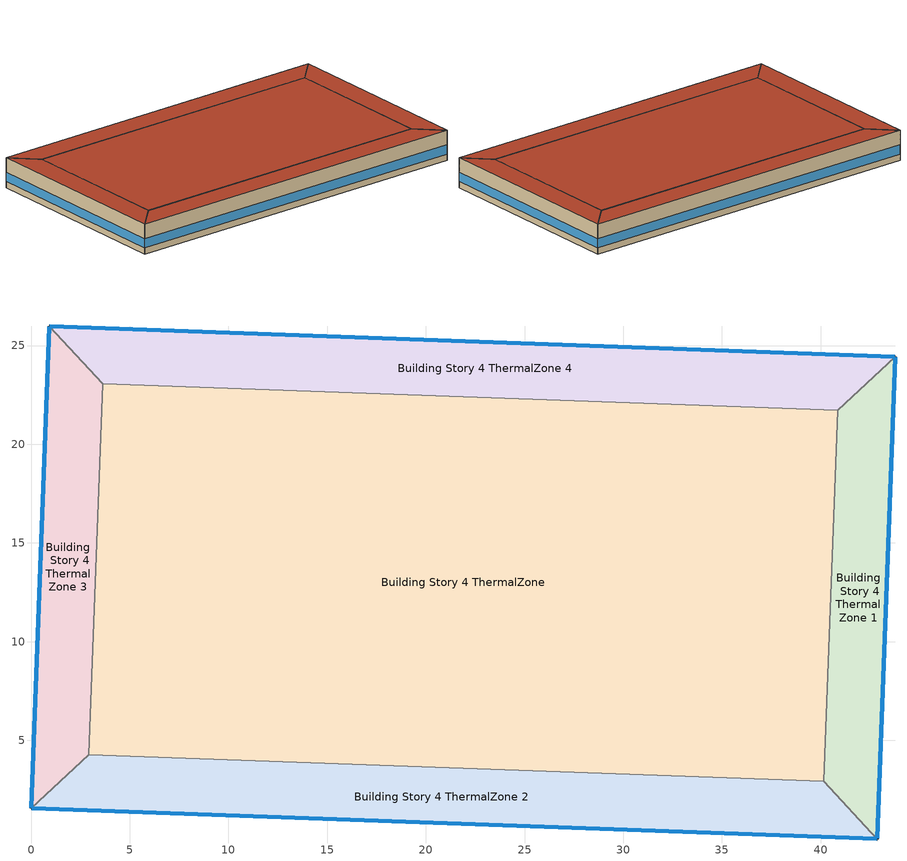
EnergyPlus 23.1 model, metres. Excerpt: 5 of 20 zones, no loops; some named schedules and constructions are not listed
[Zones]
Building Story 4 ThermalZone
 floor adiabatic (Typical Interior Ceiling): 40.86,21.71 40.15,2.93 2.93,4.28 3.64,23.06 z10.8
 wall adiabatic (Typical Interior Wall): 40.15,2.93 40.86,21.71 3.64,23.06 2.93,4.28 40.15,2.93 z10.8:14.4
 roof outside (Typical IEAD Roof - Highly Reflective R-25.64): 3.64,23.06 2.93,4.28 40.15,2.93 40.86,21.71 z14.4
Building Story 4 ThermalZone 1
 floor adiabatic (Typical Interior Ceiling): 43.79,24.43 42.87,0 40.15,2.93 40.86,21.71 z10.8
 wall outside (Typical Insulated Steel Framed Exterior Wall R-12.99): 42.87,0 43.79,24.43 z10.8:14.4
 wall adiabatic (Typical Interior Wall): 43.79,24.43 40.86,21.71 40.15,2.93 42.87,0 z10.8:14.4
 window (U 0.55 SHGC 0.25): 42.87,0.03 43.79,24.41 z11.56:12.64
 roof outside (Typical IEAD Roof - Highly Reflective R-25.64): 40.86,21.71 40.15,2.93 42.87,0 43.79,24.43 z14.4
Building Story 4 ThermalZone 2
 floor adiabatic (Typical Interior Floor): 42.87,0 0,1.55 2.93,4.28 40.15,2.93 z10.8
 wall outside (Typical Insulated Steel Framed Exterior Wall R-12.99): 0,1.55 42.87,0 z10.8:14.4
 wall adiabatic (Typical Interior Wall): 42.87,0 40.15,2.93 2.93,4.28 0,1.55 z10.8:14.4
 window (U 0.55 SHGC 0.25): 0.03,1.55 42.85,0 z11.56:12.64
 roof outside (Typical IEAD Roof - Highly Reflective R-25.64): 40.15,2.93 2.93,4.28 0,1.55 42.87,0 z14.4
Building Story 4 ThermalZone 3
 floor adiabatic (Typical Interior Floor): 0,1.55 0.92,25.99 3.64,23.06 2.93,4.28 z10.8
 wall outside (Typical Insulated Steel Framed Exterior Wall R-12.99): 0.92,25.99 0,1.55 z10.8:14.4
 wall adiabatic (Typical Interior Wall): 0,1.55 2.93,4.28 3.64,23.06 0.92,25.99 z10.8:14.4
 window (U 0.55 SHGC 0.25): 0.92,25.96 0,1.58 z11.56:12.64
 roof outside (Typical IEAD Roof - Highly Reflective R-25.64): 2.93,4.28 3.64,23.06 0.92,25.99 0,1.55 z14.4
Building Story 4 ThermalZone 4
 floor adiabatic (Typical Interior Floor): 0.92,25.99 43.79,24.43 40.86,21.71 3.64,23.06 z10.8
 wall outside (Typical Insulated Steel Framed Exterior Wall R-12.99): 43.79,24.43 0.92,25.99 z10.8:14.4
 wall adiabatic (Typical Interior Wall): 0.92,25.99 3.64,23.06 40.86,21.71 43.79,24.43 z10.8:14.4
 window (U 0.55 SHGC 0.25): 43.77,24.43 0.95,25.99 z11.56:12.64
 roof outside (Typical IEAD Roof - Highly Reflective R-25.64): 3.64,23.06 40.86,21.71 43.79,24.43 0.92,25.99 z14.4
[SpaceList]
Story Ground Blended Space Type: Building Story 1 Space, Building Story 1 Space 2, Building Story 1 Space 4, Building Story 1 Space 1, Building Story 1 Space 3
Story Mid Blended Space Type: Building Story 2 Space, Building Story 2 Space 1, Building Story 2 Space 4, Building Story 2 Space 3, Building Story 2 Space 2
Story Mid2 Blended Space Type: Building Story 3 Space 3, Building Story 3 Space 1, Building Story 3 Space 2, Building Story 3 Space 4, Building Story 3 Space
[Lights] Design Level Calculation Method=Watts/Area; Return Air Fraction=0; Fraction Visible=0.2; Fraction Replaceable=1
Name | Zone or ZoneList or Space or SpaceList | Schedule | Watts per Zone Floor Area {W/m2} | Fraction Radiant
Office OfficeLarge Data Center Lights 1 | Story Ground Blended Space Type | OfficeLarge BLDG_LIGHT_SCH_2013 | 0.132749 | 0.7
Office OfficeLarge Main Data Center Lights 1 | Story Ground Blended Space Type | OfficeLarge BLDG_LIGHT_SCH_2013 | 0.238666 | 0.7
SecondarySchool Auditorium Lights 1 | Story Ground Blended Space Type | SchoolSecondary BLDG_LIGHT_SCH_2013 | 0.820262 | 0.37
SecondarySchool Cafeteria Lights 1 | Story Ground Blended Space Type | SchoolSecondary BLDG_LIGHT_SCH_2013 | 0.535655 | 0.37
SecondarySchool ComputerRoom Lights 1 | Story Ground Blended Space Type | SchoolSecondary BLDG_LIGHT_CLASSROOM_SCH_2013 | 1.56003 | 0.37
SecondarySchool Gym Lights 1 | Story Ground Blended Space Type | SchoolSecondary BLDG_LIGHT_GYM_SCH_2013 | 1.52954 | 0.37
SecondarySchool Kitchen Lights 1 | Story Ground Blended Space Type | SchoolSecondary BLDG_LIGHT_SCH_2013 | 0.343842 | 0.37
SecondarySchool Library Lights 1 | Story Ground Blended Space Type | SchoolSecondary BLDG_LIGHT_LIBRARY_SCH_2013 | 1.31882 | 0.37
SecondarySchool Lobby Lights 1 | Story Ground Blended Space Type | SchoolSecondary BLDG_LIGHT_LOBBYFLR1_SCH_2013 | 0.497551 | 0.37
SecondarySchool Mechanical Lights 1 | Story Ground Blended Space Type | SchoolSecondary BLDG_LIGHT_MECHANICAL_SCH_2013 | 0.378666 | 0.37
SecondarySchool Office Lights 1 | Story Ground Blended Space Type | SchoolSecondary BLDG_LIGHT_OFFICE_SCH_2013 | 1.55706 | 0.37
SecondarySchool Restroom Lights 1 | Story Ground Blended Space Type | SchoolSecondary BLDG_LIGHT_BATH_SCH_2013 | 0.541778 | 0.37
SecondarySchool Classroom Lights 1 | Story Mid Blended Space Type | SchoolSecondary BLDG_LIGHT_CLASSROOM_SCH_2013 | 6.28069 | 0.37
SecondarySchool Corridor Lights 1 | Story Mid Blended Space Type | SchoolSecondary BLDG_LIGHT_CORRIDOR_SCH_2013 | 2.35688 | 0.37
SecondarySchool Gym Lights 2 | Story Mid Blended Space Type | SchoolSecondary BLDG_LIGHT_GYM_SCH_2013 | 1.53202 | 0.37
Office WholeBuilding - Lg Office Lights 1 | Story Mid2 Blended Space Type | OfficeLarge BLDG_LIGHT_SCH_2013 | 4.92443 | 0.7
SecondarySchool Classroom Lights 2 | Story Mid2 Blended Space Type | SchoolSecondary BLDG_LIGHT_CLASSROOM_SCH_2013 | 3.46067 | 0.37
SecondarySchool Corridor Lights 2 | Story Mid2 Blended Space Type | SchoolSecondary BLDG_LIGHT_CORRIDOR_SCH_2013 | 1.29865 | 0.37
[People] Number of People Calculation Method=People/Area; Fraction Radiant=0.3; Enable ASHRAE 55 Comfort Warnings=Yes; Mean Radiant Temperature Calculation Type=ZoneAveraged; Work Efficiency Schedule=Work Efficiency Schedule; Clothing Insulation Schedule=Clothing Schedule; Air Velocity Schedule=Air Velocity Schedule; Thermal Comfort Model 1 Type=Fanger
Name | Zone or ZoneList or Space or SpaceList | Number of People Schedule | People per Floor Area {person/m2} | Activity Level Schedule
SecondarySchool Auditorium People 1 | Story Ground Blended Space Type | SchoolSecondary BLDG_OCC_SCH_Auditorium | 0.1953 | SchoolSecondary ACTIVITY_SCH
SecondarySchool Cafeteria People 1 | Story Ground Blended Space Type | SchoolSecondary BLDG_OCC_SCH_Cafeteria | 0.0824085 | SchoolSecondary ACTIVITY_SCH
SecondarySchool ComputerRoom People 1 | Story Ground Blended Space Type | SchoolSecondary BLDG_OCC_SCH_Extend | 0.044033 | SchoolSecondary ACTIVITY_SCH
SecondarySchool Gym People 1 | Story Ground Blended Space Type | SchoolSecondary BLDG_OCC_SCH_Gym | 0.063731 | SchoolSecondary ACTIVITY_SCH
SecondarySchool Kitchen People 1 | Story Ground Blended Space Type | SchoolSecondary BLDG_OCC_SCH | 0.00432787 | SchoolSecondary ACTIVITY_SCH
SecondarySchool Library People 1 | Story Ground Blended Space Type | SchoolSecondary BLDG_OCC_SCH | 0.0110825 | SchoolSecondary ACTIVITY_SCH
SecondarySchool Office People 1 | Story Ground Blended Space Type | SchoolSecondary BLDG_OCC_SCH_Offices | 0.00701376 | SchoolSecondary ACTIVITY_SCH
SecondarySchool Classroom People 1 | Story Mid Blended Space Type | SchoolSecondary BLDG_OCC_SCH | 0.177277 | SchoolSecondary ACTIVITY_SCH
SecondarySchool Gym People 2 | Story Mid Blended Space Type | SchoolSecondary BLDG_OCC_SCH_Gym | 0.0638343 | SchoolSecondary ACTIVITY_SCH
Office WholeBuilding - Lg Office People 1 | Story Mid2 Blended Space Type | OfficeLarge BLDG_OCC_SCH | 0.030027 | OfficeLarge ACTIVITY_SCH
SecondarySchool Classroom People 2 | Story Mid2 Blended Space Type | SchoolSecondary BLDG_OCC_SCH | 0.0976802 | SchoolSecondary ACTIVITY_SCH
[ElectricEquipment] Design Level Calculation Method=Watts/Area
Name | Zone or ZoneList or Space or SpaceList | Schedule | Watts per Zone Floor Area {W/m2} | Fraction Radiant | Fraction Latent | Fraction Lost
2 Elevator Fans | Story Ground Blended Space Type | Elevator Schedule 3 | 0.0590257 | 0.5
2 Elevator Lift Motors | Story Ground Blended Space Type | Elevator Schedule 1 | 30.6115 | 0 | 0 | 1
2 Elevator Lights | Story Ground Blended Space Type | Elevator Schedule 2 | 0.0616779 | 0.5
Office OfficeLarge Data Center Elec Equip 1 | Story Ground Blended Space Type | DataCenter_EQUIP_SCH | 3.23778 | 0.5 | 0 | 0
Office OfficeLarge Main Data Center Elec Equip 1 | Story Ground Blended Space Type | DataCenter_EQUIP_SCH | 13.0975 | 0.5 | 0 | 0
SecondarySchool Auditorium Elec Equip 1 | Story Ground Blended Space Type | SchoolSecondary BLDG_EQUIP_SCH_2013 | 0.598921 | 0.5 | 0 | 0
SecondarySchool Cafeteria Elec Equip 1 | Story Ground Blended Space Type | SchoolSecondary KITCHEN_ELEC_EQUIP_SCH | 5.89221 | 0.5 | 0 | 0
SecondarySchool ComputerRoom Elec Equip 1 | Story Ground Blended Space Type | SchoolSecondary BLDG_EQUIP_SCH_2013 | 2.33752 | 0.5 | 0 | 0
SecondarySchool Gym Elec Equip 1 | Story Ground Blended Space Type | SchoolSecondary BLDG_EQUIP_SCH_2013 | 0.977208 | 0.5 | 0 | 0
SecondarySchool Kitchen Elec Equip 1 | Story Ground Blended Space Type | SchoolSecondary KITCHEN_ELEC_EQUIP_SCH | 5.86805 | 0.3 | 0.25 | 0.2
SecondarySchool Library Elec Equip 1 | Story Ground Blended Space Type | SchoolSecondary BLDG_EQUIP_SCH_2013 | 1.03067 | 0.5 | 0 | 0
SecondarySchool Lobby Elec Equip 1; SecondarySchool Restroom Elec Equip 1 | Story Ground Blended Space Type | SchoolSecondary BLDG_EQUIP_SCH_2013 | 0.204549 | 0.5 | 0 | 0
SecondarySchool Mechanical Elec Equip 1 | Story Ground Blended Space Type | SchoolSecondary BLDG_EQUIP_SCH_2013 | 0.333587 | 0.5 | 0 | 0
SecondarySchool Office Elec Equip 1 | Story Ground Blended Space Type | SchoolSecondary BLDG_EQUIP_SCH_2013 | 1.40275 | 0.5 | 0 | 0
SecondarySchool Classroom Elec Equip 1 | Story Mid Blended Space Type | SchoolSecondary BLDG_EQUIP_SCH_2013 | 4.70545 | 0.5 | 0 | 0
SecondarySchool Corridor Elec Equip 1 | Story Mid Blended Space Type | SchoolSecondary BLDG_EQUIP_SCH_2013 | 1.32128 | 0.5 | 0 | 0
SecondarySchool Gym Elec Equip 2 | Story Mid Blended Space Type | SchoolSecondary BLDG_EQUIP_SCH_2013 | 0.978793 | 0.5 | 0 | 0
Office WholeBuilding - Lg Office Elec Equip 1 | Story Mid2 Blended Space Type | OfficeLarge BLDG_EQUIP_SCH | 4.50246 | 0.5 | 0 | 0
SecondarySchool Classroom Elec Equip 2 | Story Mid2 Blended Space Type | SchoolSecondary BLDG_EQUIP_SCH_2013 | 2.59271 | 0.5 | 0 | 0
SecondarySchool Corridor Elec Equip 2 | Story Mid2 Blended Space Type | SchoolSecondary BLDG_EQUIP_SCH_2013 | 0.728029 | 0.5 | 0 | 0
[GasEquipment]
SecondarySchool Kitchen Gas Equip 1: Zone or ZoneList or Space or SpaceList=Story Ground Blended Space Type; Schedule=SchoolSecondary KITCHEN_GAS_EQUIP_SCH; Design Level Calculation Method=Watts/Area; Power per Zone Floor Area {W/m2}=44.3139; Fraction Latent=0.1; Fraction Radiant=0.2; Fraction Lost=0.7
[ZoneInfiltration:DesignFlowRate] Schedule=Always On Discrete; Design Flow Rate Calculation Method=Flow/ExteriorArea; Constant Term Coefficient=0; Temperature Term Coefficient=0; Velocity Term Coefficient=0.224; Velocity Squared Term Coefficient=0
Name | Zone or ZoneList or Space or SpaceList | Flow Rate per Exterior Surface Area {m3/s-m2}
SecondarySchool Auditorium A  - Story Ground Infiltration; SecondarySchool Auditorium C  - Story Ground Infiltration | Story Ground Blended Space Type | 2.06687e-05
SecondarySchool Cafeteria A  - Story Ground Infiltration; SecondarySchool Cafeteria C  - Story Ground Infiltration | Story Ground Blended Space Type | 1.3082e-05
SecondarySchool ComputerRoom A  - Story Ground Infiltration; SecondarySchool ComputerRoom C  - Story Ground Infiltration | Story Ground Blended Space Type | 1.99715e-05
SecondarySchool Gym A  - Story Ground Infiltration; SecondarySchool Gym C  - Story Ground Infiltration | Story Ground Blended Space Type | 1.40284e-05
SecondarySchool Gym A end_a - Story Ground Infiltration; SecondarySchool Gym C end_a - Story Ground Infiltration | Story Ground Blended Space Type | 3.93898e-05
SecondarySchool Gym B end_a - Story Ground Infiltration; SecondarySchool Office B  - Story Ground Infiltration | Story Ground Blended Space Type | 7.45249e-05
SecondarySchool Kitchen A  - Story Ground Infiltration; SecondarySchool Kitchen C  - Story Ground Infiltration | Story Ground Blended Space Type | 4.51102e-06
SecondarySchool Library A  - Story Ground Infiltration; SecondarySchool Library C  - Story Ground Infiltration | Story Ground Blended Space Type | 1.7593e-05
SecondarySchool Lobby A  - Story Ground Infiltration; SecondarySchool Lobby C  - Story Ground Infiltration; SecondarySchool Restroom A  - Story Ground Infiltration; SecondarySchool Restroom C  - Story Ground Infiltration | Story Ground Blended Space Type | 8.77599e-06
SecondarySchool Mechanical A  - Story Ground Infiltration; SecondarySchool Mechanical C  - Story Ground Infiltration | Story Ground Blended Space Type | 1.43122e-05
SecondarySchool Office A  - Story Ground Infiltration; SecondarySchool Office C  - Story Ground Infiltration | Story Ground Blended Space Type | 4.19629e-05
SecondarySchool Classroom A  - Story Mid Infiltration; SecondarySchool Classroom C  - Story Mid Infiltration | Story Mid Blended Space Type | 0.000117399
SecondarySchool Classroom A end_a - Story Mid Infiltration; SecondarySchool Classroom C end_a - Story Mid Infiltration | Story Mid Blended Space Type | 5.31003e-05
SecondarySchool Corridor B end_a - Story Mid Infiltration | Story Mid Blended Space Type | 4.71038e-05
SecondarySchool Gym A  - Story Mid Infiltration; SecondarySchool Gym C  - Story Mid Infiltration | Story Mid Blended Space Type | 1.40831e-05
SecondarySchool Gym A end_b - Story Mid Infiltration; SecondarySchool Gym C end_b - Story Mid Infiltration | Story Mid Blended Space Type | 3.93898e-05
SecondarySchool Gym B end_b - Story Mid Infiltration | Story Mid Blended Space Type | 7.45249e-05
Office WholeBuilding - Lg Office A  - Story Mid2 Infiltration; Office WholeBuilding - Lg Office C  - Story Mid2 Infiltration | Story Mid2 Blended Space Type | 7.5638e-05
Office WholeBuilding - Lg Office A end_a - Story Mid2 Infiltration; Office WholeBuilding - Lg Office C end_a - Story Mid2 Infiltration | Story Mid2 Blended Space Type | 3.93898e-05
Office WholeBuilding - Lg Office B end_a - Story Mid2 Infiltration | Story Mid2 Blended Space Type | 7.45249e-05
SecondarySchool Classroom A  - Story Mid2 Infiltration; SecondarySchool Classroom C  - Story Mid2 Infiltration | Story Mid2 Blended Space Type | 5.58442e-05
SecondarySchool Classroom A end_b - Story Mid2 Infiltration; SecondarySchool Classroom C end_b - Story Mid2 Infiltration | Story Mid2 Blended Space Type | 5.31003e-05
SecondarySchool Corridor B end_b - Story Mid2 Infiltration | Story Mid2 Blended Space Type | 4.71038e-05
[Schedule:Day:Interval]
SchoolSecondary BLDG_LIGHT_SCH_2013 Wkdy Day; SchoolSecondary BLDG_LIGHT_SCH_2013 Wkdy Day 2; SchoolSecondary BLDG_LIGHT_MECHANICAL_SCH_2013 Wkdy Day; SchoolSecondary BLDG_LIGHT_MECHANICAL_SCH_2013 Wkdy Day 2: No, 07:00, 0.1773, 21:00, 0.9, 24:00, 0.1773
SchoolSecondary BLDG_LIGHT_SCH_2013 Wknd Day; SchoolSecondary BLDG_LIGHT_SCH_2013 Wknd Day 1; SchoolSecondary BLDG_LIGHT_SCH_2013 Default; SchoolSecondary BLDG_LIGHT_CLASSROOM_SCH_2013 Wknd Day; SchoolSecondary BLDG_LIGHT_CLASSROOM_SCH_2013 Wknd Day 1; SchoolSecondary BLDG_LIGHT_CLASSROOM_SCH_2013 Default; SchoolSecondary BLDG_LIGHT_GYM_SCH_2013 Wknd Day; SchoolSecondary BLDG_LIGHT_GYM_SCH_2013 Wknd Day 1; SchoolSecondary BLDG_LIGHT_GYM_SCH_2013 Default; SchoolSecondary BLDG_LIGHT_LIBRARY_SCH_2013 Wknd Day; SchoolSecondary BLDG_LIGHT_LIBRARY_SCH_2013 Wknd Day 1; SchoolSecondary BLDG_LIGHT_LIBRARY_SCH_2013 Default; SchoolSecondary BLDG_LIGHT_LOBBYFLR1_SCH_2013 Wknd Day; SchoolSecondary BLDG_LIGHT_LOBBYFLR1_SCH_2013 Wknd Day 1; SchoolSecondary BLDG_LIGHT_LOBBYFLR1_SCH_2013 Default; SchoolSecondary BLDG_LIGHT_MECHANICAL_SCH_2013 Wknd Day; SchoolSecondary BLDG_LIGHT_MECHANICAL_SCH_2013 Wknd Day 1; SchoolSecondary BLDG_LIGHT_MECHANICAL_SCH_2013 Default; SchoolSecondary BLDG_LIGHT_OFFICE_SCH_2013 Wknd Day; SchoolSecondary BLDG_LIGHT_OFFICE_SCH_2013 Wknd Day 1; SchoolSecondary BLDG_LIGHT_OFFICE_SCH_2013 Default; SchoolSecondary BLDG_LIGHT_BATH_SCH_2013 Wknd Day; SchoolSecondary BLDG_LIGHT_BATH_SCH_2013 Wknd Day 1; SchoolSecondary BLDG_LIGHT_BATH_SCH_2013 Default; SchoolSecondary BLDG_LIGHT_CORRIDOR_SCH_2013 Wknd Day; SchoolSecondary BLDG_LIGHT_CORRIDOR_SCH_2013 Wknd Day 1; SchoolSecondary BLDG_LIGHT_CORRIDOR_SCH_2013 Default: No, 24:00, 0.1773
SchoolSecondary BLDG_LIGHT_SCH_2013 Wkdy Day 1; SchoolSecondary BLDG_LIGHT_MECHANICAL_SCH_2013 Wkdy Day 1: No, 08:00, 0.1773, 20:00, 0.5, 24:00, 0.1773
SchoolSecondary BLDG_LIGHT_SCH_2013 Summer Design Day; SchoolSecondary BLDG_LIGHT_CLASSROOM_SCH_2013 Summer Design Day; SchoolSecondary BLDG_LIGHT_GYM_SCH_2013 Summer Design Day; SchoolSecondary BLDG_LIGHT_LIBRARY_SCH_2013 Summer Design Day; SchoolSecondary BLDG_LIGHT_LOBBYFLR1_SCH_2013 Summer Design Day; SchoolSecondary BLDG_LIGHT_MECHANICAL_SCH_2013 Summer Design Day; SchoolSecondary BLDG_LIGHT_OFFICE_SCH_2013 Summer Design Day; SchoolSecondary BLDG_LIGHT_BATH_SCH_2013 Summer Design Day; 72 space(s) Occ Sch Summer Design Day 3; 72 space(s) Occ Sch Winter Design Day 3; 72 space(s) Occ Sch Summer Design Day 1; 72 space(s) Occ Sch Winter Design Day 1; 72 space(s) Occ Sch Summer Design Day 2; 72 space(s) Occ Sch Winter Design Day 2; DataCenter_EQUIP_SCH Wknd|Wkdy|Hol Day 3; DataCenter_EQUIP_SCH Wknd|Wkdy|Hol Day 7; DataCenter_EQUIP_SCH Wknd|Wkdy|Hol Day 11; DataCenter_EQUIP_SCH Summer Design Day; SchoolSecondary BLDG_LIGHT_CORRIDOR_SCH_2013 Summer Design Day: No, 24:00, 1
SchoolSecondary BLDG_LIGHT_SCH_2013 Winter Design Day; SchoolSecondary BLDG_LIGHT_CLASSROOM_SCH_2013 Winter Design Day; SchoolSecondary BLDG_LIGHT_GYM_SCH_2013 Winter Design Day; SchoolSecondary BLDG_LIGHT_LIBRARY_SCH_2013 Winter Design Day; SchoolSecondary BLDG_LIGHT_LOBBYFLR1_SCH_2013 Winter Design Day; SchoolSecondary BLDG_LIGHT_MECHANICAL_SCH_2013 Winter Design Day; SchoolSecondary BLDG_LIGHT_OFFICE_SCH_2013 Winter Design Day; SchoolSecondary BLDG_LIGHT_BATH_SCH_2013 Winter Design Day; SchoolSecondary BLDG_OCC_SCH_Auditorium Wknd Day; SchoolSecondary BLDG_OCC_SCH_Auditorium Wknd Day 1; SchoolSecondary BLDG_OCC_SCH_Auditorium Default; SchoolSecondary BLDG_OCC_SCH_Auditorium Winter Design Day; SchoolSecondary BLDG_OCC_SCH_Cafeteria Wknd Day; SchoolSecondary BLDG_OCC_SCH_Cafeteria Wknd Day 1; SchoolSecondary BLDG_OCC_SCH_Cafeteria Default; SchoolSecondary BLDG_OCC_SCH_Cafeteria Winter Design Day; SchoolSecondary BLDG_OCC_SCH_Extend Wknd Day; SchoolSecondary BLDG_OCC_SCH_Extend Wknd Day 1; SchoolSecondary BLDG_OCC_SCH_Extend Default; SchoolSecondary BLDG_OCC_SCH_Extend Winter Design Day; SchoolSecondary BLDG_OCC_SCH_Gym Wknd Day; SchoolSecondary BLDG_OCC_SCH_Gym Wknd Day 1; SchoolSecondary BLDG_OCC_SCH_Gym Default; SchoolSecondary BLDG_OCC_SCH_Gym Winter Design Day; SchoolSecondary BLDG_OCC_SCH Wknd Day; SchoolSecondary BLDG_OCC_SCH Wknd Day 1; SchoolSecondary BLDG_OCC_SCH Default; SchoolSecondary BLDG_OCC_SCH Winter Design Day; SchoolSecondary BLDG_OCC_SCH_Offices Wknd Day; SchoolSecondary BLDG_OCC_SCH_Offices Wknd Day 1; SchoolSecondary BLDG_OCC_SCH_Offices Default; SchoolSecondary BLDG_OCC_SCH_Offices Winter Design Day; Schedule Day 3; SchoolSecondary BLDG_LIGHT_CORRIDOR_SCH_2013 Winter Design Day: No, 24:00, 0
SchoolSecondary BLDG_LIGHT_CLASSROOM_SCH_2013 Wkdy Day; SchoolSecondary BLDG_LIGHT_CLASSROOM_SCH_2013 Wkdy Day 2: No, 07:00, 0.1773, 08:00, 0.9, 21:00, 0.598291, 24:00, 0.1773
SchoolSecondary BLDG_LIGHT_CLASSROOM_SCH_2013 Wkdy Day 1: No, 08:00, 0.1773, 20:00, 0.332384, 21:00, 0.117863, 24:00, 0.1773
SchoolSecondary BLDG_LIGHT_GYM_SCH_2013 Wkdy Day; SchoolSecondary BLDG_LIGHT_GYM_SCH_2013 Wkdy Day 2: No, 07:00, 0.1773, 08:00, 0.9, 21:00, 0.88182, 24:00, 0.1773
SchoolSecondary BLDG_LIGHT_GYM_SCH_2013 Wkdy Day 1: No, 08:00, 0.1773, 20:00, 0.4899, 21:00, 0.173719, 24:00, 0.1773
SchoolSecondary BLDG_LIGHT_LIBRARY_SCH_2013 Wkdy Day; SchoolSecondary BLDG_LIGHT_LIBRARY_SCH_2013 Wkdy Day 2: No, 07:00, 0.1773, 08:00, 0.9, 21:00, 0.8325, 24:00, 0.1773
SchoolSecondary BLDG_LIGHT_LIBRARY_SCH_2013 Wkdy Day 1: No, 08:00, 0.1773, 20:00, 0.4625, 21:00, 0.164002, 24:00, 0.1773
SchoolSecondary BLDG_LIGHT_LOBBYFLR1_SCH_2013 Wkdy Day; SchoolSecondary BLDG_LIGHT_LOBBYFLR1_SCH_2013 Wkdy Day 2: No, 07:00, 0.1773, 08:00, 0.9, 21:00, 0.855, 24:00, 0.1773
SchoolSecondary BLDG_LIGHT_LOBBYFLR1_SCH_2013 Wkdy Day 1: No, 08:00, 0.1773, 20:00, 0.475, 21:00, 0.168435, 24:00, 0.1773
SchoolSecondary BLDG_LIGHT_OFFICE_SCH_2013 Wkdy Day; SchoolSecondary BLDG_LIGHT_OFFICE_SCH_2013 Wkdy Day 2: No, 07:00, 0.1773, 08:00, 0.9, 21:00, 0.747958, 24:00, 0.1773
SchoolSecondary BLDG_LIGHT_OFFICE_SCH_2013 Wkdy Day 1: No, 08:00, 0.1773, 20:00, 0.415533, 21:00, 0.147348, 24:00, 0.1773
SchoolSecondary BLDG_LIGHT_BATH_SCH_2013 Wkdy Day; SchoolSecondary BLDG_LIGHT_BATH_SCH_2013 Wkdy Day 2: No, 07:00, 0.1773, 08:00, 0.9, 21:00, 0.594, 24:00, 0.1773
SchoolSecondary BLDG_LIGHT_BATH_SCH_2013 Wkdy Day 1: No, 08:00, 0.1773, 20:00, 0.33, 21:00, 0.117018, 24:00, 0.1773
SchoolSecondary BLDG_OCC_SCH_Auditorium Wkdy|SmrDsn Day; SchoolSecondary BLDG_OCC_SCH_Auditorium Wkdy|SmrDsn Day 2; SchoolSecondary BLDG_OCC_SCH_Auditorium Summer Design Day: No, 08:00, 0, 15:00, 0.25, 20:00, 0.95, 24:00, 0
SchoolSecondary BLDG_OCC_SCH_Auditorium Wkdy|SmrDsn Day 1: No, 08:00, 0, 17:00, 0.15, 19:00, 0.35, 24:00, 0
SchoolSecondary ACTIVITY_SCH Default; SchoolSecondary ACTIVITY_SCH Summer Design Day; SchoolSecondary ACTIVITY_SCH Winter Design Day: No, 24:00, 120
SchoolSecondary BLDG_OCC_SCH_Cafeteria Wkdy|SmrDsn Day; SchoolSecondary BLDG_OCC_SCH_Cafeteria Wkdy|SmrDsn Day 2; SchoolSecondary BLDG_OCC_SCH_Cafeteria Summer Design Day: No, 09:00, 0, 15:00, 0.95, 20:00, 0.35, 24:00, 0
SchoolSecondary BLDG_OCC_SCH_Cafeteria Wkdy|SmrDsn Day 1: No, 09:00, 0, 17:00, 0.15, 19:00, 0.35, 24:00, 0
SchoolSecondary BLDG_OCC_SCH_Extend Wkdy|SmrDsn Day; SchoolSecondary BLDG_OCC_SCH_Extend Wkdy|SmrDsn Day 2; SchoolSecondary BLDG_OCC_SCH_Extend Summer Design Day: No, 08:00, 0, 21:00, 0.95, 24:00, 0
SchoolSecondary BLDG_OCC_SCH_Extend Wkdy|SmrDsn Day 1: No, 08:00, 0, 21:00, 0.5, 24:00, 0
SchoolSecondary BLDG_OCC_SCH_Gym Wkdy|SmrDsn Day; SchoolSecondary BLDG_OCC_SCH_Gym Wkdy|SmrDsn Day 2; SchoolSecondary BLDG_OCC_SCH_Gym Summer Design Day: No, 08:00, 0, 16:00, 0.35, 21:00, 0.95, 24:00, 0
SchoolSecondary BLDG_OCC_SCH_Gym Wkdy|SmrDsn Day 1: No, 08:00, 0, 21:00, 0.35, 24:00, 0
SchoolSecondary BLDG_OCC_SCH Wkdy|SmrDsn Day; SchoolSecondary BLDG_OCC_SCH Wkdy|SmrDsn Day 2; SchoolSecondary BLDG_OCC_SCH Summer Design Day: No, 08:00, 0, 16:00, 0.95, 21:00, 0.15, 24:00, 0
SchoolSecondary BLDG_OCC_SCH Wkdy|SmrDsn Day 1: No, 08:00, 0, 21:00, 0.15, 24:00, 0
SchoolSecondary BLDG_OCC_SCH_Offices Wkdy|SmrDsn Day; SchoolSecondary BLDG_OCC_SCH_Offices Wkdy|SmrDsn Day 2; SchoolSecondary BLDG_OCC_SCH_Offices Summer Design Day: No, 08:00, 0, 17:00, 0.95, 21:00, 0.15, 24:00, 0
SchoolSecondary BLDG_OCC_SCH_Offices Wkdy|SmrDsn Day 1: No, 08:00, 0, 17:00, 0.5, 21:00, 0.15, 24:00, 0
72 space(s) Occ Sch Thursday 19; 72 space(s) Occ Sch Friday 19; 72 space(s) Occ Sch Default 3; 72 space(s) Occ Sch Tuesday 19; 72 space(s) Occ Sch Wednesday 19; 72 space(s) Occ Sch Tuesday 18; 72 space(s) Occ Sch Wednesday 18; 72 space(s) Occ Sch Thursday 18; 72 space(s) Occ Sch Friday 18; 72 space(s) Occ Sch Monday 16; 72 space(s) Occ Sch Tuesday 16; 72 space(s) Occ Sch Wednesday 16; 72 space(s) Occ Sch Thursday 16; 72 space(s) Occ Sch Friday 16; 72 space(s) Occ Sch Monday 14; 72 space(s) Occ Sch Wednesday 15; 72 space(s) Occ Sch Thursday 15; 72 space(s) Occ Sch Friday 15; 72 space(s) Occ Sch Monday 13; 72 space(s) Occ Sch Tuesday 15; 72 space(s) Occ Sch Thursday 14; 72 space(s) Occ Sch Friday 14; 72 space(s) Occ Sch Default 2; 72 space(s) Occ Sch Tuesday 14; 72 space(s) Occ Sch Wednesday 14; 72 space(s) Occ Sch Tuesday 13; 72 space(s) Occ Sch Wednesday 13; 72 space(s) Occ Sch Thursday 13; 72 space(s) Occ Sch Friday 13; 72 space(s) Occ Sch Monday 12; 72 space(s) Occ Sch Tuesday 11; 72 space(s) Occ Sch Wednesday 11; 72 space(s) Occ Sch Thursday 11; 72 space(s) Occ Sch Friday 11; 72 space(s) Occ Sch Monday 10; 72 space(s) Occ Sch Wednesday 10; 72 space(s) Occ Sch Thursday 10; 72 space(s) Occ Sch Friday 10; 72 space(s) Occ Sch Monday 9; 72 space(s) Occ Sch Tuesday 10: No, 05:00, 0, 07:00, 1, 08:00, 1, 09:00, 1, 11:00, 0, 13:00, 1, 14:00, 0, 15:00, 1, 16:00, 1, 17:00, 1, 18:00, 1, 19:00, 0, 20:00, 1, 21:00, 1, 22:00, 1, 24:00, 0
72 space(s) Occ Sch Saturday 3; 72 space(s) Occ Sch Saturday 2: No, 05:00, 0, 06:00, 1, 07:00, 0, 08:00, 1, 11:00, 0, 12:00, 1, 16:00, 0, 17:00, 1, 18:00, 0, 19:00, 1, 24:00, 0
72 space(s) Occ Sch Sunday 3; 72 space(s) Occ Sch Sunday 2: No, 05:00, 0, 06:00, 1, 17:00, 0, 18:00, 1, 24:00, 0
72 space(s) Occ Sch Wednesday 17; 72 space(s) Occ Sch Thursday 17; 72 space(s) Occ Sch Friday 17; 72 space(s) Occ Sch Monday 15; 72 space(s) Occ Sch Tuesday 17; 72 space(s) Occ Sch Wednesday 12; 72 space(s) Occ Sch Thursday 12; 72 space(s) Occ Sch Friday 12; 72 space(s) Occ Sch Monday 11; 72 space(s) Occ Sch Tuesday 12: No, 05:00, 0, 07:00, 1, 08:00, 1, 09:00, 1, 11:00, 0, 13:00, 1, 16:00, 0, 17:00, 1, 18:00, 1, 19:00, 1, 20:00, 0, 21:00, 1, 22:00, 1, 24:00, 0
72 space(s) Occ Sch Thursday 9; 72 space(s) Occ Sch Friday 9; 72 space(s) Occ Sch Default 1; 72 space(s) Occ Sch Tuesday 9; 72 space(s) Occ Sch Wednesday 9; 72 space(s) Occ Sch Wednesday 5; 72 space(s) Occ Sch Thursday 5; 72 space(s) Occ Sch Friday 5; 72 space(s) Occ Sch Monday 5; 72 space(s) Occ Sch Tuesday 5: No, 05:00, 0, 07:00, 0.00903136, 08:00, 0.522916, 09:00, 0.0848948, 11:00, 0, 13:00, 0.0406411, 14:00, 0, 15:00, 0.0948293, 16:00, 0.168886, 17:00, 0.0659289, 18:00, 0.0180627, 19:00, 0, 20:00, 0.233009, 21:00, 0.225784, 22:00, 0.00451568, 24:00, 0
72 space(s) Occ Sch Saturday 1: No, 05:00, 0, 06:00, 0.00903136, 07:00, 0, 08:00, 0.0180627, 11:00, 0, 12:00, 0.0180627, 16:00, 0, 17:00, 0.00451568, 18:00, 0, 19:00, 0.00451568, 24:00, 0
72 space(s) Occ Sch Sunday 1: No, 05:00, 0, 06:00, 0.00451568, 17:00, 0, 18:00, 0.00451568, 24:00, 0
72 space(s) Occ Sch Tuesday 8; 72 space(s) Occ Sch Wednesday 8; 72 space(s) Occ Sch Thursday 8; 72 space(s) Occ Sch Friday 8; 72 space(s) Occ Sch Monday 8; 72 space(s) Occ Sch Tuesday 6; 72 space(s) Occ Sch Wednesday 6; 72 space(s) Occ Sch Thursday 6; 72 space(s) Occ Sch Friday 6; 72 space(s) Occ Sch Monday 6: No, 05:00, 0, 07:00, 0.00903136, 08:00, 0.270038, 09:00, 0.0857979, 11:00, 0, 13:00, 0.0415443, 14:00, 0, 15:00, 0.0948293, 16:00, 0.0830885, 17:00, 0.0659289, 18:00, 0.0180627, 19:00, 0, 20:00, 0.233009, 21:00, 0.225784, 22:00, 0.00451568, 24:00, 0
72 space(s) Occ Sch Wednesday 7; 72 space(s) Occ Sch Thursday 7; 72 space(s) Occ Sch Friday 7; 72 space(s) Occ Sch Monday 7; 72 space(s) Occ Sch Tuesday 7: No, 05:00, 0, 07:00, 0.00903136, 08:00, 0.223978, 09:00, 0.013547, 11:00, 0, 13:00, 0.0406411, 16:00, 0, 17:00, 0.00180627, 18:00, 0.0180627, 19:00, 0.105667, 20:00, 0, 21:00, 0.12102, 22:00, 0.00451568, 24:00, 0
DataCenter_EQUIP_SCH Wknd|Wkdy|Hol Day; DataCenter_EQUIP_SCH Wknd|Wkdy|Hol Day 4; DataCenter_EQUIP_SCH Wknd|Wkdy|Hol Day 8; DataCenter_EQUIP_SCH Winter Design Day 11: No, 24:00, 0.25
DataCenter_EQUIP_SCH Wknd|Wkdy|Hol Day 1; DataCenter_EQUIP_SCH Wknd|Wkdy|Hol Day 5; DataCenter_EQUIP_SCH Wknd|Wkdy|Hol Day 9: No, 24:00, 0.5
DataCenter_EQUIP_SCH Wknd|Wkdy|Hol Day 2; DataCenter_EQUIP_SCH Wknd|Wkdy|Hol Day 6; DataCenter_EQUIP_SCH Wknd|Wkdy|Hol Day 10: No, 24:00, 0.75
SchoolSecondary BLDG_EQUIP_SCH_2013 Wkdy Day; SchoolSecondary BLDG_EQUIP_SCH_2013 Wkdy Day 2: No, 08:00, 0.295624, 17:00, 0.90367, 21:00, 0.332931, 24:00, 0.295624
SchoolSecondary BLDG_EQUIP_SCH_2013 Default|Wknd Day; SchoolSecondary BLDG_EQUIP_SCH_2013 Default|Wknd Day 2; SchoolSecondary BLDG_EQUIP_SCH_2013 Default: No, 24:00, 0.295624
SchoolSecondary BLDG_EQUIP_SCH_2013 Wkdy Day 1: No, 08:00, 0.21116, 17:00, 0.475616, 21:00, 0.237808, 24:00, 0.21116
SchoolSecondary BLDG_EQUIP_SCH_2013 Default|Wknd Day 1: No, 24:00, 0.21116
SchoolSecondary BLDG_EQUIP_SCH_2013 Summer Design Day: No, 08:00, 0.35, 17:00, 0.95, 24:00, 0.35
SchoolSecondary BLDG_EQUIP_SCH_2013 Winter Design Day 2: No, 24:00, 0.35
SchoolSecondary KITCHEN_ELEC_EQUIP_SCH Wkdy Day; SchoolSecondary KITCHEN_ELEC_EQUIP_SCH Wkdy Day 1; SchoolSecondary KITCHEN_ELEC_EQUIP_SCH Wkdy Day 2; SchoolSecondary KITCHEN_ELEC_EQUIP_SCH Summer Design Day: No, 08:00, 0.1, 10:00, 0.15, 13:00, 0.25, 15:00, 0.15, 24:00, 0.1
SchoolSecondary KITCHEN_ELEC_EQUIP_SCH Wknd Day; SchoolSecondary KITCHEN_ELEC_EQUIP_SCH Wknd Day 1; SchoolSecondary KITCHEN_ELEC_EQUIP_SCH Default; SchoolSecondary KITCHEN_ELEC_EQUIP_SCH Winter Design Day: No, 24:00, 0.1
SchoolSecondary KITCHEN_GAS_EQUIP_SCH Wkdy|SmrDsn Day; SchoolSecondary KITCHEN_GAS_EQUIP_SCH Wkdy|SmrDsn Day 1; SchoolSecondary KITCHEN_GAS_EQUIP_SCH Wkdy|SmrDsn Day 2; SchoolSecondary KITCHEN_GAS_EQUIP_SCH Summer Design Day: No, 08:00, 0.02, 10:00, 0.15, 13:00, 0.2, 15:00, 0.1, 24:00, 0.02
SchoolSecondary KITCHEN_GAS_EQUIP_SCH Wknd Day; SchoolSecondary KITCHEN_GAS_EQUIP_SCH Wknd Day 1; SchoolSecondary KITCHEN_GAS_EQUIP_SCH Default; SchoolSecondary KITCHEN_GAS_EQUIP_SCH Winter Design Day: No, 24:00, 0.02
SchoolSecondary BLDG_LIGHT_CORRIDOR_SCH_2013 Wkdy Day; SchoolSecondary BLDG_LIGHT_CORRIDOR_SCH_2013 Wkdy Day 2: No, 07:00, 0.1773, 08:00, 0.9, 21:00, 0.551772, 24:00, 0.1773
SchoolSecondary BLDG_LIGHT_CORRIDOR_SCH_2013 Wkdy Day 1: No, 08:00, 0.1773, 20:00, 0.30654, 21:00, 0.108699, 24:00, 0.1773
[Schedule:Week:Daily]
SchoolSecondary BLDG_LIGHT_SCH_2013 Week Rule - Jan1-Jan3: SchoolSecondary BLDG_LIGHT_SCH_2013 Wkdy Day, SchoolSecondary BLDG_LIGHT_SCH_2013 Wkdy Day, SchoolSecondary BLDG_LIGHT_SCH_2013 Wkdy Day, SchoolSecondary BLDG_LIGHT_SCH_2013 Wkdy Day, SchoolSecondary BLDG_LIGHT_SCH_2013 Wkdy Day, SchoolSecondary BLDG_LIGHT_SCH_2013 Wkdy Day, SchoolSecondary BLDG_LIGHT_SCH_2013 Wknd Day, SchoolSecondary BLDG_LIGHT_SCH_2013 Default, SchoolSecondary BLDG_LIGHT_SCH_2013 Summer Design Day, SchoolSecondary BLDG_LIGHT_SCH_2013 Winter Design Day, SchoolSecondary BLDG_LIGHT_SCH_2013 Default, SchoolSecondary BLDG_LIGHT_SCH_2013 Default
SchoolSecondary BLDG_LIGHT_SCH_2013 Week Rule - Jan4-Jun27: SchoolSecondary BLDG_LIGHT_SCH_2013 Wknd Day, SchoolSecondary BLDG_LIGHT_SCH_2013 Wkdy Day, SchoolSecondary BLDG_LIGHT_SCH_2013 Wkdy Day, SchoolSecondary BLDG_LIGHT_SCH_2013 Wkdy Day, SchoolSecondary BLDG_LIGHT_SCH_2013 Wkdy Day, SchoolSecondary BLDG_LIGHT_SCH_2013 Wkdy Day, SchoolSecondary BLDG_LIGHT_SCH_2013 Wknd Day, SchoolSecondary BLDG_LIGHT_SCH_2013 Default, SchoolSecondary BLDG_LIGHT_SCH_2013 Summer Design Day, SchoolSecondary BLDG_LIGHT_SCH_2013 Winter Design Day, SchoolSecondary BLDG_LIGHT_SCH_2013 Default, SchoolSecondary BLDG_LIGHT_SCH_2013 Default
SchoolSecondary BLDG_LIGHT_SCH_2013 Week Rule - Jun28-Jul4: SchoolSecondary BLDG_LIGHT_SCH_2013 Wknd Day, SchoolSecondary BLDG_LIGHT_SCH_2013 Wkdy Day, SchoolSecondary BLDG_LIGHT_SCH_2013 Wkdy Day, SchoolSecondary BLDG_LIGHT_SCH_2013 Wkdy Day 1, SchoolSecondary BLDG_LIGHT_SCH_2013 Wkdy Day 1, SchoolSecondary BLDG_LIGHT_SCH_2013 Wkdy Day 1, SchoolSecondary BLDG_LIGHT_SCH_2013 Wknd Day 1, SchoolSecondary BLDG_LIGHT_SCH_2013 Default, SchoolSecondary BLDG_LIGHT_SCH_2013 Summer Design Day, SchoolSecondary BLDG_LIGHT_SCH_2013 Winter Design Day, SchoolSecondary BLDG_LIGHT_SCH_2013 Default, SchoolSecondary BLDG_LIGHT_SCH_2013 Default
SchoolSecondary BLDG_LIGHT_SCH_2013 Week Rule - Jul5-Aug29: SchoolSecondary BLDG_LIGHT_SCH_2013 Wknd Day 1, SchoolSecondary BLDG_LIGHT_SCH_2013 Wkdy Day 1, SchoolSecondary BLDG_LIGHT_SCH_2013 Wkdy Day 1, SchoolSecondary BLDG_LIGHT_SCH_2013 Wkdy Day 1, SchoolSecondary BLDG_LIGHT_SCH_2013 Wkdy Day 1, SchoolSecondary BLDG_LIGHT_SCH_2013 Wkdy Day 1, SchoolSecondary BLDG_LIGHT_SCH_2013 Wknd Day 1, SchoolSecondary BLDG_LIGHT_SCH_2013 Default, SchoolSecondary BLDG_LIGHT_SCH_2013 Summer Design Day, SchoolSecondary BLDG_LIGHT_SCH_2013 Winter Design Day, SchoolSecondary BLDG_LIGHT_SCH_2013 Default, SchoolSecondary BLDG_LIGHT_SCH_2013 Default
SchoolSecondary BLDG_LIGHT_SCH_2013 Week Rule - Aug30-Sep5: SchoolSecondary BLDG_LIGHT_SCH_2013 Wknd Day 1, SchoolSecondary BLDG_LIGHT_SCH_2013 Wkdy Day 1, SchoolSecondary BLDG_LIGHT_SCH_2013 Wkdy Day 2, SchoolSecondary BLDG_LIGHT_SCH_2013 Wkdy Day 2, SchoolSecondary BLDG_LIGHT_SCH_2013 Wkdy Day 2, SchoolSecondary BLDG_LIGHT_SCH_2013 Wkdy Day 2, SchoolSecondary BLDG_LIGHT_SCH_2013 Default, SchoolSecondary BLDG_LIGHT_SCH_2013 Default, SchoolSecondary BLDG_LIGHT_SCH_2013 Summer Design Day, SchoolSecondary BLDG_LIGHT_SCH_2013 Winter Design Day, SchoolSecondary BLDG_LIGHT_SCH_2013 Default, SchoolSecondary BLDG_LIGHT_SCH_2013 Default
SchoolSecondary BLDG_LIGHT_SCH_2013 Week Rule - Sep6-Dec31: SchoolSecondary BLDG_LIGHT_SCH_2013 Default, SchoolSecondary BLDG_LIGHT_SCH_2013 Wkdy Day 2, SchoolSecondary BLDG_LIGHT_SCH_2013 Wkdy Day 2, SchoolSecondary BLDG_LIGHT_SCH_2013 Wkdy Day 2, SchoolSecondary BLDG_LIGHT_SCH_2013 Wkdy Day 2, SchoolSecondary BLDG_LIGHT_SCH_2013 Wkdy Day 2, SchoolSecondary BLDG_LIGHT_SCH_2013 Default, SchoolSecondary BLDG_LIGHT_SCH_2013 Default, SchoolSecondary BLDG_LIGHT_SCH_2013 Summer Design Day, SchoolSecondary BLDG_LIGHT_SCH_2013 Winter Design Day, SchoolSecondary BLDG_LIGHT_SCH_2013 Default, SchoolSecondary BLDG_LIGHT_SCH_2013 Default
SchoolSecondary BLDG_LIGHT_CLASSROOM_SCH_2013 Week Rule - Jan1-Jan3: SchoolSecondary BLDG_LIGHT_CLASSROOM_SCH_2013 Wkdy Day, SchoolSecondary BLDG_LIGHT_CLASSROOM_SCH_2013 Wkdy Day, SchoolSecondary BLDG_LIGHT_CLASSROOM_SCH_2013 Wkdy Day, SchoolSecondary BLDG_LIGHT_CLASSROOM_SCH_2013 Wkdy Day, SchoolSecondary BLDG_LIGHT_CLASSROOM_SCH_2013 Wkdy Day, SchoolSecondary BLDG_LIGHT_CLASSROOM_SCH_2013 Wkdy Day, SchoolSecondary BLDG_LIGHT_CLASSROOM_SCH_2013 Wknd Day, SchoolSecondary BLDG_LIGHT_CLASSROOM_SCH_2013 Default, SchoolSecondary BLDG_LIGHT_CLASSROOM_SCH_2013 Summer Design Day, SchoolSecondary BLDG_LIGHT_CLASSROOM_SCH_2013 Winter Design Day, SchoolSecondary BLDG_LIGHT_CLASSROOM_SCH_2013 Default, SchoolSecondary BLDG_LIGHT_CLASSROOM_SCH_2013 Default
SchoolSecondary BLDG_LIGHT_CLASSROOM_SCH_2013 Week Rule - Jan4-Jun27: SchoolSecondary BLDG_LIGHT_CLASSROOM_SCH_2013 Wknd Day, SchoolSecondary BLDG_LIGHT_CLASSROOM_SCH_2013 Wkdy Day, SchoolSecondary BLDG_LIGHT_CLASSROOM_SCH_2013 Wkdy Day, SchoolSecondary BLDG_LIGHT_CLASSROOM_SCH_2013 Wkdy Day, SchoolSecondary BLDG_LIGHT_CLASSROOM_SCH_2013 Wkdy Day, SchoolSecondary BLDG_LIGHT_CLASSROOM_SCH_2013 Wkdy Day, SchoolSecondary BLDG_LIGHT_CLASSROOM_SCH_2013 Wknd Day, SchoolSecondary BLDG_LIGHT_CLASSROOM_SCH_2013 Default, SchoolSecondary BLDG_LIGHT_CLASSROOM_SCH_2013 Summer Design Day, SchoolSecondary BLDG_LIGHT_CLASSROOM_SCH_2013 Winter Design Day, SchoolSecondary BLDG_LIGHT_CLASSROOM_SCH_2013 Default, SchoolSecondary BLDG_LIGHT_CLASSROOM_SCH_2013 Default
SchoolSecondary BLDG_LIGHT_CLASSROOM_SCH_2013 Week Rule - Jun28-Jul4: SchoolSecondary BLDG_LIGHT_CLASSROOM_SCH_2013 Wknd Day, SchoolSecondary BLDG_LIGHT_CLASSROOM_SCH_2013 Wkdy Day, SchoolSecondary BLDG_LIGHT_CLASSROOM_SCH_2013 Wkdy Day, SchoolSecondary BLDG_LIGHT_CLASSROOM_SCH_2013 Wkdy Day 1, SchoolSecondary BLDG_LIGHT_CLASSROOM_SCH_2013 Wkdy Day 1, SchoolSecondary BLDG_LIGHT_CLASSROOM_SCH_2013 Wkdy Day 1, SchoolSecondary BLDG_LIGHT_CLASSROOM_SCH_2013 Wknd Day 1, SchoolSecondary BLDG_LIGHT_CLASSROOM_SCH_2013 Default, SchoolSecondary BLDG_LIGHT_CLASSROOM_SCH_2013 Summer Design Day, SchoolSecondary BLDG_LIGHT_CLASSROOM_SCH_2013 Winter Design Day, SchoolSecondary BLDG_LIGHT_CLASSROOM_SCH_2013 Default, SchoolSecondary BLDG_LIGHT_CLASSROOM_SCH_2013 Default
SchoolSecondary BLDG_LIGHT_CLASSROOM_SCH_2013 Week Rule - Jul5-Aug29: SchoolSecondary BLDG_LIGHT_CLASSROOM_SCH_2013 Wknd Day 1, SchoolSecondary BLDG_LIGHT_CLASSROOM_SCH_2013 Wkdy Day 1, SchoolSecondary BLDG_LIGHT_CLASSROOM_SCH_2013 Wkdy Day 1, SchoolSecondary BLDG_LIGHT_CLASSROOM_SCH_2013 Wkdy Day 1, SchoolSecondary BLDG_LIGHT_CLASSROOM_SCH_2013 Wkdy Day 1, SchoolSecondary BLDG_LIGHT_CLASSROOM_SCH_2013 Wkdy Day 1, SchoolSecondary BLDG_LIGHT_CLASSROOM_SCH_2013 Wknd Day 1, SchoolSecondary BLDG_LIGHT_CLASSROOM_SCH_2013 Default, SchoolSecondary BLDG_LIGHT_CLASSROOM_SCH_2013 Summer Design Day, SchoolSecondary BLDG_LIGHT_CLASSROOM_SCH_2013 Winter Design Day, SchoolSecondary BLDG_LIGHT_CLASSROOM_SCH_2013 Default, SchoolSecondary BLDG_LIGHT_CLASSROOM_SCH_2013 Default
SchoolSecondary BLDG_LIGHT_CLASSROOM_SCH_2013 Week Rule - Aug30-Sep5: SchoolSecondary BLDG_LIGHT_CLASSROOM_SCH_2013 Wknd Day 1, SchoolSecondary BLDG_LIGHT_CLASSROOM_SCH_2013 Wkdy Day 1, SchoolSecondary BLDG_LIGHT_CLASSROOM_SCH_2013 Wkdy Day 2, SchoolSecondary BLDG_LIGHT_CLASSROOM_SCH_2013 Wkdy Day 2, SchoolSecondary BLDG_LIGHT_CLASSROOM_SCH_2013 Wkdy Day 2, SchoolSecondary BLDG_LIGHT_CLASSROOM_SCH_2013 Wkdy Day 2, SchoolSecondary BLDG_LIGHT_CLASSROOM_SCH_2013 Default, SchoolSecondary BLDG_LIGHT_CLASSROOM_SCH_2013 Default, SchoolSecondary BLDG_LIGHT_CLASSROOM_SCH_2013 Summer Design Day, SchoolSecondary BLDG_LIGHT_CLASSROOM_SCH_2013 Winter Design Day, SchoolSecondary BLDG_LIGHT_CLASSROOM_SCH_2013 Default, SchoolSecondary BLDG_LIGHT_CLASSROOM_SCH_2013 Default
SchoolSecondary BLDG_LIGHT_CLASSROOM_SCH_2013 Week Rule - Sep6-Dec31: SchoolSecondary BLDG_LIGHT_CLASSROOM_SCH_2013 Default, SchoolSecondary BLDG_LIGHT_CLASSROOM_SCH_2013 Wkdy Day 2, SchoolSecondary BLDG_LIGHT_CLASSROOM_SCH_2013 Wkdy Day 2, SchoolSecondary BLDG_LIGHT_CLASSROOM_SCH_2013 Wkdy Day 2, SchoolSecondary BLDG_LIGHT_CLASSROOM_SCH_2013 Wkdy Day 2, SchoolSecondary BLDG_LIGHT_CLASSROOM_SCH_2013 Wkdy Day 2, SchoolSecondary BLDG_LIGHT_CLASSROOM_SCH_2013 Default, SchoolSecondary BLDG_LIGHT_CLASSROOM_SCH_2013 Default, SchoolSecondary BLDG_LIGHT_CLASSROOM_SCH_2013 Summer Design Day, SchoolSecondary BLDG_LIGHT_CLASSROOM_SCH_2013 Winter Design Day, SchoolSecondary BLDG_LIGHT_CLASSROOM_SCH_2013 Default, SchoolSecondary BLDG_LIGHT_CLASSROOM_SCH_2013 Default
SchoolSecondary BLDG_LIGHT_GYM_SCH_2013 Week Rule - Jan1-Jan3: SchoolSecondary BLDG_LIGHT_GYM_SCH_2013 Wkdy Day, SchoolSecondary BLDG_LIGHT_GYM_SCH_2013 Wkdy Day, SchoolSecondary BLDG_LIGHT_GYM_SCH_2013 Wkdy Day, SchoolSecondary BLDG_LIGHT_GYM_SCH_2013 Wkdy Day, SchoolSecondary BLDG_LIGHT_GYM_SCH_2013 Wkdy Day, SchoolSecondary BLDG_LIGHT_GYM_SCH_2013 Wkdy Day, SchoolSecondary BLDG_LIGHT_GYM_SCH_2013 Wknd Day, SchoolSecondary BLDG_LIGHT_GYM_SCH_2013 Default, SchoolSecondary BLDG_LIGHT_GYM_SCH_2013 Summer Design Day, SchoolSecondary BLDG_LIGHT_GYM_SCH_2013 Winter Design Day, SchoolSecondary BLDG_LIGHT_GYM_SCH_2013 Default, SchoolSecondary BLDG_LIGHT_GYM_SCH_2013 Default
SchoolSecondary BLDG_LIGHT_GYM_SCH_2013 Week Rule - Jan4-Jun27: SchoolSecondary BLDG_LIGHT_GYM_SCH_2013 Wknd Day, SchoolSecondary BLDG_LIGHT_GYM_SCH_2013 Wkdy Day, SchoolSecondary BLDG_LIGHT_GYM_SCH_2013 Wkdy Day, SchoolSecondary BLDG_LIGHT_GYM_SCH_2013 Wkdy Day, SchoolSecondary BLDG_LIGHT_GYM_SCH_2013 Wkdy Day, SchoolSecondary BLDG_LIGHT_GYM_SCH_2013 Wkdy Day, SchoolSecondary BLDG_LIGHT_GYM_SCH_2013 Wknd Day, SchoolSecondary BLDG_LIGHT_GYM_SCH_2013 Default, SchoolSecondary BLDG_LIGHT_GYM_SCH_2013 Summer Design Day, SchoolSecondary BLDG_LIGHT_GYM_SCH_2013 Winter Design Day, SchoolSecondary BLDG_LIGHT_GYM_SCH_2013 Default, SchoolSecondary BLDG_LIGHT_GYM_SCH_2013 Default
SchoolSecondary BLDG_LIGHT_GYM_SCH_2013 Week Rule - Jun28-Jul4: SchoolSecondary BLDG_LIGHT_GYM_SCH_2013 Wknd Day, SchoolSecondary BLDG_LIGHT_GYM_SCH_2013 Wkdy Day, SchoolSecondary BLDG_LIGHT_GYM_SCH_2013 Wkdy Day, SchoolSecondary BLDG_LIGHT_GYM_SCH_2013 Wkdy Day 1, SchoolSecondary BLDG_LIGHT_GYM_SCH_2013 Wkdy Day 1, SchoolSecondary BLDG_LIGHT_GYM_SCH_2013 Wkdy Day 1, SchoolSecondary BLDG_LIGHT_GYM_SCH_2013 Wknd Day 1, SchoolSecondary BLDG_LIGHT_GYM_SCH_2013 Default, SchoolSecondary BLDG_LIGHT_GYM_SCH_2013 Summer Design Day, SchoolSecondary BLDG_LIGHT_GYM_SCH_2013 Winter Design Day, SchoolSecondary BLDG_LIGHT_GYM_SCH_2013 Default, SchoolSecondary BLDG_LIGHT_GYM_SCH_2013 Default
SchoolSecondary BLDG_LIGHT_GYM_SCH_2013 Week Rule - Jul5-Aug29: SchoolSecondary BLDG_LIGHT_GYM_SCH_2013 Wknd Day 1, SchoolSecondary BLDG_LIGHT_GYM_SCH_2013 Wkdy Day 1, SchoolSecondary BLDG_LIGHT_GYM_SCH_2013 Wkdy Day 1, SchoolSecondary BLDG_LIGHT_GYM_SCH_2013 Wkdy Day 1, SchoolSecondary BLDG_LIGHT_GYM_SCH_2013 Wkdy Day 1, SchoolSecondary BLDG_LIGHT_GYM_SCH_2013 Wkdy Day 1, SchoolSecondary BLDG_LIGHT_GYM_SCH_2013 Wknd Day 1, SchoolSecondary BLDG_LIGHT_GYM_SCH_2013 Default, SchoolSecondary BLDG_LIGHT_GYM_SCH_2013 Summer Design Day, SchoolSecondary BLDG_LIGHT_GYM_SCH_2013 Winter Design Day, SchoolSecondary BLDG_LIGHT_GYM_SCH_2013 Default, SchoolSecondary BLDG_LIGHT_GYM_SCH_2013 Default
SchoolSecondary BLDG_LIGHT_GYM_SCH_2013 Week Rule - Aug30-Sep5: SchoolSecondary BLDG_LIGHT_GYM_SCH_2013 Wknd Day 1, SchoolSecondary BLDG_LIGHT_GYM_SCH_2013 Wkdy Day 1, SchoolSecondary BLDG_LIGHT_GYM_SCH_2013 Wkdy Day 2, SchoolSecondary BLDG_LIGHT_GYM_SCH_2013 Wkdy Day 2, SchoolSecondary BLDG_LIGHT_GYM_SCH_2013 Wkdy Day 2, SchoolSecondary BLDG_LIGHT_GYM_SCH_2013 Wkdy Day 2, SchoolSecondary BLDG_LIGHT_GYM_SCH_2013 Default, SchoolSecondary BLDG_LIGHT_GYM_SCH_2013 Default, SchoolSecondary BLDG_LIGHT_GYM_SCH_2013 Summer Design Day, SchoolSecondary BLDG_LIGHT_GYM_SCH_2013 Winter Design Day, SchoolSecondary BLDG_LIGHT_GYM_SCH_2013 Default, SchoolSecondary BLDG_LIGHT_GYM_SCH_2013 Default
SchoolSecondary BLDG_LIGHT_GYM_SCH_2013 Week Rule - Sep6-Dec31: SchoolSecondary BLDG_LIGHT_GYM_SCH_2013 Default, SchoolSecondary BLDG_LIGHT_GYM_SCH_2013 Wkdy Day 2, SchoolSecondary BLDG_LIGHT_GYM_SCH_2013 Wkdy Day 2, SchoolSecondary BLDG_LIGHT_GYM_SCH_2013 Wkdy Day 2, SchoolSecondary BLDG_LIGHT_GYM_SCH_2013 Wkdy Day 2, SchoolSecondary BLDG_LIGHT_GYM_SCH_2013 Wkdy Day 2, SchoolSecondary BLDG_LIGHT_GYM_SCH_2013 Default, SchoolSecondary BLDG_LIGHT_GYM_SCH_2013 Default, SchoolSecondary BLDG_LIGHT_GYM_SCH_2013 Summer Design Day, SchoolSecondary BLDG_LIGHT_GYM_SCH_2013 Winter Design Day, SchoolSecondary BLDG_LIGHT_GYM_SCH_2013 Default, SchoolSecondary BLDG_LIGHT_GYM_SCH_2013 Default
SchoolSecondary BLDG_LIGHT_LIBRARY_SCH_2013 Week Rule - Jan1-Jan3: SchoolSecondary BLDG_LIGHT_LIBRARY_SCH_2013 Wkdy Day, SchoolSecondary BLDG_LIGHT_LIBRARY_SCH_2013 Wkdy Day, SchoolSecondary BLDG_LIGHT_LIBRARY_SCH_2013 Wkdy Day, SchoolSecondary BLDG_LIGHT_LIBRARY_SCH_2013 Wkdy Day, SchoolSecondary BLDG_LIGHT_LIBRARY_SCH_2013 Wkdy Day, SchoolSecondary BLDG_LIGHT_LIBRARY_SCH_2013 Wkdy Day, SchoolSecondary BLDG_LIGHT_LIBRARY_SCH_2013 Wknd Day, SchoolSecondary BLDG_LIGHT_LIBRARY_SCH_2013 Default, SchoolSecondary BLDG_LIGHT_LIBRARY_SCH_2013 Summer Design Day, SchoolSecondary BLDG_LIGHT_LIBRARY_SCH_2013 Winter Design Day, SchoolSecondary BLDG_LIGHT_LIBRARY_SCH_2013 Default, SchoolSecondary BLDG_LIGHT_LIBRARY_SCH_2013 Default
SchoolSecondary BLDG_LIGHT_LIBRARY_SCH_2013 Week Rule - Jan4-Jun27: SchoolSecondary BLDG_LIGHT_LIBRARY_SCH_2013 Wknd Day, SchoolSecondary BLDG_LIGHT_LIBRARY_SCH_2013 Wkdy Day, SchoolSecondary BLDG_LIGHT_LIBRARY_SCH_2013 Wkdy Day, SchoolSecondary BLDG_LIGHT_LIBRARY_SCH_2013 Wkdy Day, SchoolSecondary BLDG_LIGHT_LIBRARY_SCH_2013 Wkdy Day, SchoolSecondary BLDG_LIGHT_LIBRARY_SCH_2013 Wkdy Day, SchoolSecondary BLDG_LIGHT_LIBRARY_SCH_2013 Wknd Day, SchoolSecondary BLDG_LIGHT_LIBRARY_SCH_2013 Default, SchoolSecondary BLDG_LIGHT_LIBRARY_SCH_2013 Summer Design Day, SchoolSecondary BLDG_LIGHT_LIBRARY_SCH_2013 Winter Design Day, SchoolSecondary BLDG_LIGHT_LIBRARY_SCH_2013 Default, SchoolSecondary BLDG_LIGHT_LIBRARY_SCH_2013 Default
SchoolSecondary BLDG_LIGHT_LIBRARY_SCH_2013 Week Rule - Jun28-Jul4: SchoolSecondary BLDG_LIGHT_LIBRARY_SCH_2013 Wknd Day, SchoolSecondary BLDG_LIGHT_LIBRARY_SCH_2013 Wkdy Day, SchoolSecondary BLDG_LIGHT_LIBRARY_SCH_2013 Wkdy Day, SchoolSecondary BLDG_LIGHT_LIBRARY_SCH_2013 Wkdy Day 1, SchoolSecondary BLDG_LIGHT_LIBRARY_SCH_2013 Wkdy Day 1, SchoolSecondary BLDG_LIGHT_LIBRARY_SCH_2013 Wkdy Day 1, SchoolSecondary BLDG_LIGHT_LIBRARY_SCH_2013 Wknd Day 1, SchoolSecondary BLDG_LIGHT_LIBRARY_SCH_2013 Default, SchoolSecondary BLDG_LIGHT_LIBRARY_SCH_2013 Summer Design Day, SchoolSecondary BLDG_LIGHT_LIBRARY_SCH_2013 Winter Design Day, SchoolSecondary BLDG_LIGHT_LIBRARY_SCH_2013 Default, SchoolSecondary BLDG_LIGHT_LIBRARY_SCH_2013 Default
SchoolSecondary BLDG_LIGHT_LIBRARY_SCH_2013 Week Rule - Jul5-Aug29: SchoolSecondary BLDG_LIGHT_LIBRARY_SCH_2013 Wknd Day 1, SchoolSecondary BLDG_LIGHT_LIBRARY_SCH_2013 Wkdy Day 1, SchoolSecondary BLDG_LIGHT_LIBRARY_SCH_2013 Wkdy Day 1, SchoolSecondary BLDG_LIGHT_LIBRARY_SCH_2013 Wkdy Day 1, SchoolSecondary BLDG_LIGHT_LIBRARY_SCH_2013 Wkdy Day 1, SchoolSecondary BLDG_LIGHT_LIBRARY_SCH_2013 Wkdy Day 1, SchoolSecondary BLDG_LIGHT_LIBRARY_SCH_2013 Wknd Day 1, SchoolSecondary BLDG_LIGHT_LIBRARY_SCH_2013 Default, SchoolSecondary BLDG_LIGHT_LIBRARY_SCH_2013 Summer Design Day, SchoolSecondary BLDG_LIGHT_LIBRARY_SCH_2013 Winter Design Day, SchoolSecondary BLDG_LIGHT_LIBRARY_SCH_2013 Default, SchoolSecondary BLDG_LIGHT_LIBRARY_SCH_2013 Default
